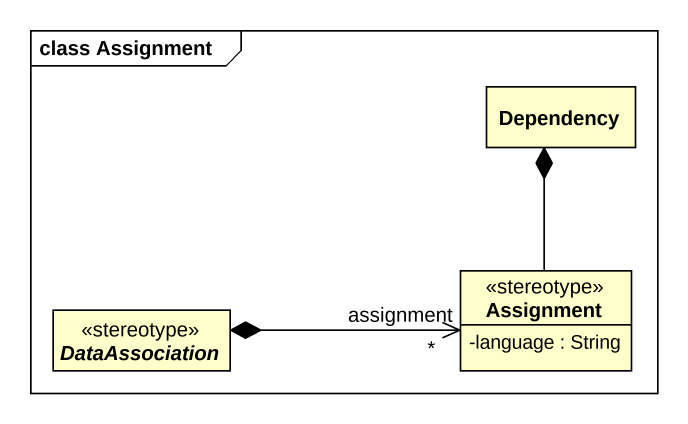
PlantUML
@startuml
mainframe class Assignment
hide circle
hide empty members
skinparam classAttributeIconSize 0
class Dependency
class Assignment <<stereotype>> {
  -language : String
}
abstract class DataAssociation <<stereotype>>
Assignment -up-* Dependency
DataAssociation *-right-> "assignment\n*" Assignment
@enduml
